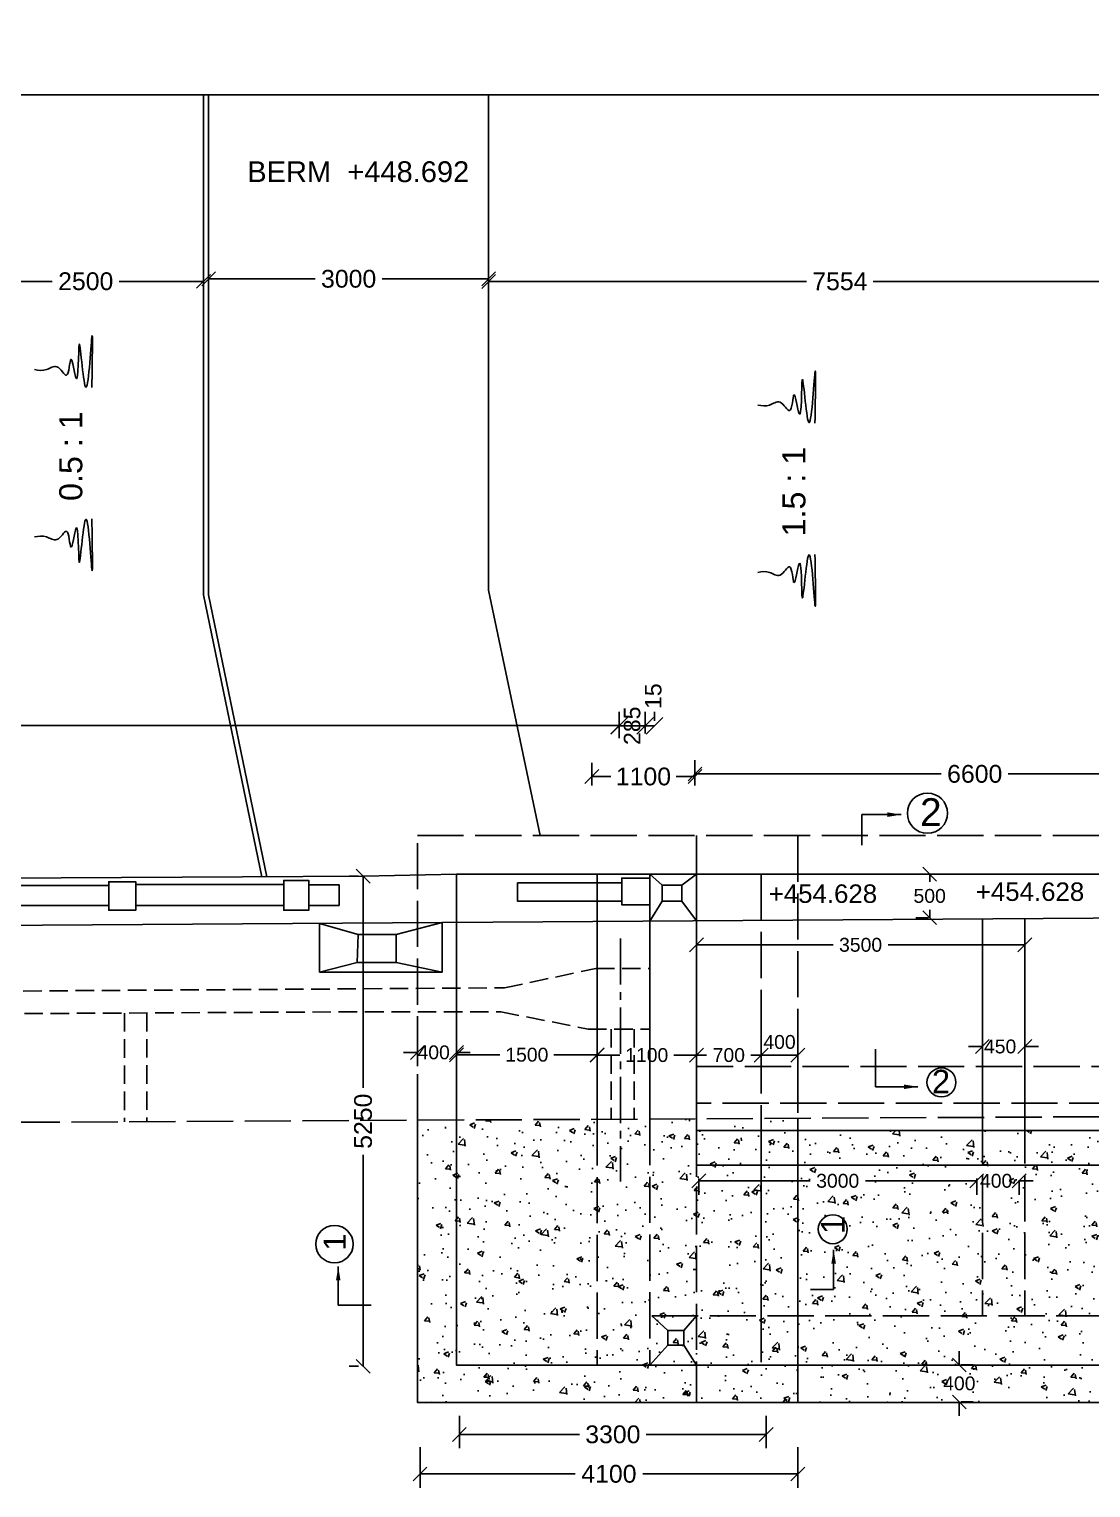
# Model space of a CAD drawing. Header units: inches. Extents: x 20221.8 to 20320.1, y 17529.5 to 17601.
# Drawn here: x 20266.53 to 20280.32, y 17547 to 17565.94 of the extents above; entities that cross this region are included whole.
import ezdxf

# ---------------------------------------------------------------- set-up
doc = ezdxf.new("R2010")
doc.units = ezdxf.units.IN
doc.header["$MEASUREMENT"] = 0
doc.linetypes.add('ACAD_ISO02W100', pattern=[15, 12, -3])
doc.linetypes.add('ACAD_ISO04W100', pattern=[30, 24, -3, 0, -3])
for name, color, linetype in [('DIMENSION', 255, 'Continuous'), ('DRAWING', 2, 'Continuous'), ('HATCH', 7, 'Continuous'), ('TEXT', 255, 'Continuous')]:
    doc.layers.add(name, color=color, linetype=linetype)
doc.styles.get("Standard").update_dxf_attribs({"font": 'arial.ttf'})
doc.dimstyles.get("Standard").update_dxf_attribs({"dimtxt": 0.18, "dimasz": 0.18, "dimexe": 0.18, "dimexo": 0.0625, "dimgap": 0.09, "dimtad": 0, "dimtih": 1, "dimtoh": 1, "dimdec": 4, "dimzin": 0, "dimdsep": 46, "dimtxsty": 'Standard', "dimblk": 'OBLIQUE', "dimcen": 0.09, "dimadec": 0, "dimazin": 0, "dimtfac": 1, "dimtdec": 4, "dimtofl": 0, "dimtmove": 0, "dimatfit": 3, "dimfxl": 1, "dimtolj": 1, "dimtzin": 0, "dimarcsym": 0})

# ---------------------------------------------------------------- blocks, each defined once
blk = doc.blocks.new('_Oblique')
at = {"color": 0, "linetype": 'ByBlock', "lineweight": -2}
blk.add_line((-0.5, -0.5), (0.5, 0.5), dxfattribs=at)
blk = doc.blocks.new('*D8')
at = {"layer": 'Defpoints', "color": 0, "transparency": 16777216}
for p in [(20274.19, 17556.898), (20255.291, 17556.671), (20274.19, 17556.671)]:
    blk.add_point(p, dxfattribs=at)
at = {"layer": 'DIMENSION', "color": 0, "lineweight": -2, "transparency": 16777216}
for p, q in [((20255.291, 17556.734), (20255.291, 17557.078)), ((20274.19, 17556.734), (20274.19, 17557.078)), ((20255.291, 17556.898), (20264.258, 17556.898)), ((20274.19, 17556.898), (20265.224, 17556.898))]:
    blk.add_line(p, q, dxfattribs=at)
at = {"layer": 'DIMENSION', "color": 0, "lineweight": -2, "transparency": 16777216, "xscale": 0.2142857142857143, "yscale": 0.2142857142857143, "zscale": 0.2142857142857143, "rotation": 180}
blk.add_blockref('_Oblique', (20255.291, 17556.898), dxfattribs=at)
at = {"layer": 'DIMENSION', "color": 0, "lineweight": -2, "transparency": 16777216, "xscale": 0.2142857142857143, "yscale": 0.2142857142857143, "zscale": 0.2142857142857143}
blk.add_blockref('_Oblique', (20274.19, 17556.898), dxfattribs=at)
at = {"layer": 'DIMENSION', "color": 0, "transparency": 16777216, "insert": (20264.741, 17556.898), "char_height": 0.2143, "attachment_point": 5}
blk.add_mtext('\\A1;15400', dxfattribs=at)
blk = doc.blocks.new('*D9')
at = {"layer": 'Defpoints', "color": 0, "transparency": 16777216}
for p in [(20274.529, 17556.896), (20274.19, 17556.734), (20274.529, 17556.734)]:
    blk.add_point(p, dxfattribs=at)
at = {"layer": 'DIMENSION', "color": 0, "lineweight": -2, "transparency": 16777216}
for p, q in [((20274.19, 17556.796), (20274.19, 17557.076)), ((20274.529, 17556.796), (20274.529, 17557.076)), ((20274.19, 17556.896), (20274.529, 17556.896))]:
    blk.add_line(p, q, dxfattribs=at)
at = {"layer": 'DIMENSION', "color": 0, "lineweight": -2, "transparency": 16777216, "xscale": 0.2142857142857143, "yscale": 0.2142857142857143, "zscale": 0.2142857142857143, "rotation": 180}
blk.add_blockref('_Oblique', (20274.19, 17556.896), dxfattribs=at)
at = {"layer": 'DIMENSION', "color": 0, "lineweight": -2, "transparency": 16777216, "xscale": 0.2142857142857143, "yscale": 0.2142857142857143, "zscale": 0.2142857142857143}
blk.add_blockref('_Oblique', (20274.529, 17556.896), dxfattribs=at)
at = {"layer": 'DIMENSION', "color": 0, "transparency": 16777216, "insert": (20274.36, 17556.896), "char_height": 0.2143, "attachment_point": 5, "rotation": 90}
blk.add_mtext('\\A1;285', dxfattribs=at)
blk = doc.blocks.new('*D24')
at = {"layer": 'Defpoints', "color": 0, "transparency": 16777216}
for p in [(20275.175, 17556.236), (20273.837, 17556.056), (20275.175, 17556.056)]:
    blk.add_point(p, dxfattribs=at)
at = {"layer": 'DIMENSION', "color": 0, "lineweight": -2, "transparency": 16777216}
for p, q in [((20273.837, 17556.118), (20273.837, 17556.416)), ((20273.837, 17556.236), (20274.083, 17556.236)), ((20275.175, 17556.236), (20274.929, 17556.236)), ((20275.175, 17556.118), (20275.175, 17556.416))]:
    blk.add_line(p, q, dxfattribs=at)
at = {"layer": 'DIMENSION', "color": 0, "lineweight": -2, "transparency": 16777216, "xscale": 0.18, "yscale": 0.18, "zscale": 0.18, "rotation": 180}
blk.add_blockref('_Oblique', (20273.837, 17556.236), dxfattribs=at)
at = {"layer": 'DIMENSION', "color": 0, "lineweight": -2, "transparency": 16777216, "xscale": 0.18, "yscale": 0.18, "zscale": 0.18}
blk.add_blockref('_Oblique', (20275.175, 17556.236), dxfattribs=at)
at = {"layer": 'DIMENSION', "color": 0, "transparency": 16777216, "insert": (20274.506, 17556.236), "char_height": 0.2308, "attachment_point": 5}
blk.add_mtext('\\A1;1100', dxfattribs=at)
blk = doc.blocks.new('*D25')
at = {"layer": 'Defpoints', "color": 0, "transparency": 16777216}
for p in [(20282.44, 17556.27), (20275.175, 17556.118), (20282.44, 17556.118)]:
    blk.add_point(p, dxfattribs=at)
at = {"layer": 'DIMENSION', "color": 0, "lineweight": -2, "transparency": 16777216}
for p, q in [((20275.175, 17556.181), (20275.175, 17556.45)), ((20282.44, 17556.181), (20282.44, 17556.45)), ((20275.175, 17556.27), (20278.373, 17556.27)), ((20282.44, 17556.27), (20279.242, 17556.27))]:
    blk.add_line(p, q, dxfattribs=at)
at = {"layer": 'DIMENSION', "color": 0, "lineweight": -2, "transparency": 16777216, "xscale": 0.18, "yscale": 0.18, "zscale": 0.18, "rotation": 180}
blk.add_blockref('_Oblique', (20275.175, 17556.27), dxfattribs=at)
at = {"layer": 'DIMENSION', "color": 0, "lineweight": -2, "transparency": 16777216, "xscale": 0.18, "yscale": 0.18, "zscale": 0.18}
blk.add_blockref('_Oblique', (20282.44, 17556.27), dxfattribs=at)
at = {"layer": 'DIMENSION', "color": 0, "transparency": 16777216, "insert": (20278.808, 17556.27), "char_height": 0.2308, "attachment_point": 5}
blk.add_mtext('\\A1;6600', dxfattribs=at)
blk = doc.blocks.new('*D51')
at = {"layer": 'Defpoints', "color": 0, "transparency": 16777216}
for p in [(20270.87, 17554.942), (20270.866, 17548.577), (20270.87, 17548.577)]:
    blk.add_point(p, dxfattribs=at)
at = {"layer": 'DIMENSION', "color": 0, "lineweight": -2, "transparency": 16777216}
for p, q in [((20270.807, 17554.942), (20270.686, 17554.942)), ((20270.866, 17554.942), (20270.866, 17552.194)), ((20270.866, 17548.577), (20270.866, 17551.325)), ((20270.807, 17548.577), (20270.686, 17548.577))]:
    blk.add_line(p, q, dxfattribs=at)
at = {"layer": 'DIMENSION', "color": 0, "lineweight": -2, "transparency": 16777216, "xscale": 0.18, "yscale": 0.18, "zscale": 0.18}
for p, rotation in [((20270.866, 17554.942), 90), ((20270.866, 17548.577), 270)]:
    blk.add_blockref('_Oblique', p, dxfattribs=dict(at, rotation=rotation))
at = {"layer": 'DIMENSION', "color": 0, "transparency": 16777216, "insert": (20270.866, 17551.76), "char_height": 0.2308, "attachment_point": 5, "rotation": 90}
blk.add_mtext('\\A1;5250', dxfattribs=at)
blk = doc.blocks.new('*D52')
at = {"layer": 'Defpoints', "color": 0, "transparency": 16777216}
for p in [(20271.571, 17552.745), (20272.078, 17552.745), (20272.078, 17552.653)]:
    blk.add_point(p, dxfattribs=at)
at = {"layer": 'TEXT', "color": 0, "lineweight": -2, "transparency": 16777216}
for p, q in [((20271.571, 17552.653), (20271.391, 17552.653)), ((20271.571, 17552.683), (20271.571, 17552.473)), ((20272.078, 17552.683), (20272.078, 17552.473)), ((20272.078, 17552.653), (20272.258, 17552.653))]:
    blk.add_line(p, q, dxfattribs=at)
at = {"layer": 'TEXT', "color": 0, "lineweight": -2, "transparency": 16777216, "xscale": 0.18, "yscale": 0.18, "zscale": 0.18}
blk.add_blockref('_Oblique', (20271.571, 17552.653), dxfattribs=at)
at = {"layer": 'TEXT', "color": 0, "lineweight": -2, "transparency": 16777216, "xscale": 0.18, "yscale": 0.18, "zscale": 0.18, "rotation": 180}
blk.add_blockref('_Oblique', (20272.078, 17552.653), dxfattribs=at)
at = {"layer": 'TEXT', "color": 0, "transparency": 16777216, "insert": (20271.782, 17552.653), "char_height": 0.18, "attachment_point": 5}
blk.add_mtext('\\A1;400', dxfattribs=at)
blk = doc.blocks.new('*D53')
at = {"layer": 'Defpoints', "color": 0, "transparency": 16777216}
for p in [(20272.078, 17552.745), (20273.905, 17552.745), (20273.905, 17552.623)]:
    blk.add_point(p, dxfattribs=at)
at = {"layer": 'DIMENSION', "color": 0, "lineweight": -2, "transparency": 16777216}
for p, q in [((20272.078, 17552.683), (20272.078, 17552.443)), ((20273.905, 17552.683), (20273.905, 17552.443)), ((20272.078, 17552.623), (20272.642, 17552.623)), ((20273.905, 17552.623), (20273.342, 17552.623))]:
    blk.add_line(p, q, dxfattribs=at)
at = {"layer": 'DIMENSION', "color": 0, "lineweight": -2, "transparency": 16777216, "xscale": 0.18, "yscale": 0.18, "zscale": 0.18, "rotation": 180}
blk.add_blockref('_Oblique', (20272.078, 17552.623), dxfattribs=at)
at = {"layer": 'DIMENSION', "color": 0, "lineweight": -2, "transparency": 16777216, "xscale": 0.18, "yscale": 0.18, "zscale": 0.18}
blk.add_blockref('_Oblique', (20273.905, 17552.623), dxfattribs=at)
at = {"layer": 'DIMENSION', "color": 0, "transparency": 16777216, "insert": (20272.992, 17552.623), "char_height": 0.18, "attachment_point": 5}
blk.add_mtext('\\A1;1500', dxfattribs=at)
blk = doc.blocks.new('*D54')
at = {"layer": 'Defpoints', "color": 0, "transparency": 16777216}
for p in [(20273.905, 17552.745), (20275.194, 17552.745), (20275.194, 17552.618)]:
    blk.add_point(p, dxfattribs=at)
at = {"layer": 'DIMENSION', "color": 0, "lineweight": -2, "transparency": 16777216}
for p, q in [((20273.905, 17552.683), (20273.905, 17552.438)), ((20275.194, 17552.683), (20275.194, 17552.438)), ((20273.905, 17552.618), (20274.199, 17552.618)), ((20275.194, 17552.618), (20274.899, 17552.618))]:
    blk.add_line(p, q, dxfattribs=at)
at = {"layer": 'DIMENSION', "color": 0, "lineweight": -2, "transparency": 16777216, "xscale": 0.18, "yscale": 0.18, "zscale": 0.18, "rotation": 180}
blk.add_blockref('_Oblique', (20273.905, 17552.618), dxfattribs=at)
at = {"layer": 'DIMENSION', "color": 0, "lineweight": -2, "transparency": 16777216, "xscale": 0.18, "yscale": 0.18, "zscale": 0.18}
blk.add_blockref('_Oblique', (20275.194, 17552.618), dxfattribs=at)
at = {"layer": 'DIMENSION', "color": 0, "transparency": 16777216, "insert": (20274.549, 17552.618), "char_height": 0.18, "attachment_point": 5}
blk.add_mtext('\\A1;1100', dxfattribs=at)
blk = doc.blocks.new('*D55')
at = {"layer": 'Defpoints', "color": 0, "transparency": 16777216}
for p in [(20276.035, 17553.382), (20275.194, 17552.618), (20276.035, 17552.618)]:
    blk.add_point(p, dxfattribs=at)
at = {"layer": 'DIMENSION', "color": 0, "lineweight": -2, "transparency": 16777216}
for p, q in [((20276.035, 17553.319), (20276.035, 17552.438)), ((20275.194, 17552.68), (20275.194, 17552.798)), ((20275.194, 17552.618), (20275.327, 17552.618)), ((20276.035, 17552.618), (20275.902, 17552.618))]:
    blk.add_line(p, q, dxfattribs=at)
at = {"layer": 'DIMENSION', "color": 0, "lineweight": -2, "transparency": 16777216, "xscale": 0.18, "yscale": 0.18, "zscale": 0.18, "rotation": 180}
blk.add_blockref('_Oblique', (20275.194, 17552.618), dxfattribs=at)
at = {"layer": 'DIMENSION', "color": 0, "lineweight": -2, "transparency": 16777216, "xscale": 0.18, "yscale": 0.18, "zscale": 0.18}
blk.add_blockref('_Oblique', (20276.035, 17552.618), dxfattribs=at)
at = {"layer": 'DIMENSION', "color": 0, "transparency": 16777216, "insert": (20275.615, 17552.618), "char_height": 0.18, "attachment_point": 5}
blk.add_mtext('\\A1;700', dxfattribs=at)
blk = doc.blocks.new('*D56')
at = {"layer": 'Defpoints', "color": 0, "transparency": 16777216}
for p in [(20275.225, 17551.08), (20278.834, 17551.08), (20278.834, 17550.985)]:
    blk.add_point(p, dxfattribs=at)
at = {"layer": 'DIMENSION', "color": 0, "lineweight": -2, "transparency": 16777216}
for p, q in [((20275.225, 17551.018), (20275.225, 17550.805)), ((20275.225, 17550.985), (20276.671, 17550.985)), ((20278.834, 17550.985), (20277.388, 17550.985)), ((20278.834, 17551.018), (20278.834, 17550.805))]:
    blk.add_line(p, q, dxfattribs=at)
at = {"layer": 'DIMENSION', "color": 0, "lineweight": -2, "transparency": 16777216, "xscale": 0.18, "yscale": 0.18, "zscale": 0.18, "rotation": 180}
blk.add_blockref('_Oblique', (20275.225, 17550.985), dxfattribs=at)
at = {"layer": 'DIMENSION', "color": 0, "lineweight": -2, "transparency": 16777216, "xscale": 0.18, "yscale": 0.18, "zscale": 0.18}
blk.add_blockref('_Oblique', (20278.834, 17550.985), dxfattribs=at)
at = {"layer": 'DIMENSION', "color": 0, "transparency": 16777216, "insert": (20277.029, 17550.985), "char_height": 0.18, "attachment_point": 5}
blk.add_mtext('\\A1;3000', dxfattribs=at)
blk = doc.blocks.new('*D57')
at = {"layer": 'Defpoints', "color": 0, "transparency": 16777216}
for p in [(20278.834, 17551.057), (20279.385, 17551.057), (20279.385, 17550.985)]:
    blk.add_point(p, dxfattribs=at)
at = {"layer": 'DIMENSION', "color": 0, "lineweight": -2, "transparency": 16777216}
for p, q in [((20278.834, 17550.985), (20278.654, 17550.985)), ((20278.834, 17550.994), (20278.834, 17550.805)), ((20279.385, 17550.994), (20279.385, 17550.805)), ((20279.385, 17550.985), (20279.565, 17550.985))]:
    blk.add_line(p, q, dxfattribs=at)
at = {"layer": 'DIMENSION', "color": 0, "lineweight": -2, "transparency": 16777216, "xscale": 0.18, "yscale": 0.18, "zscale": 0.18}
blk.add_blockref('_Oblique', (20278.834, 17550.985), dxfattribs=at)
at = {"layer": 'DIMENSION', "color": 0, "lineweight": -2, "transparency": 16777216, "xscale": 0.18, "yscale": 0.18, "zscale": 0.18, "rotation": 180}
blk.add_blockref('_Oblique', (20279.385, 17550.985), dxfattribs=at)
at = {"layer": 'DIMENSION', "color": 0, "transparency": 16777216, "insert": (20279.086, 17550.985), "char_height": 0.18, "attachment_point": 5}
blk.add_mtext('\\A1;400', dxfattribs=at)
blk = doc.blocks.new('*D58')
at = {"layer": 'Defpoints', "color": 0, "transparency": 16777216}
for p in [(20279.458, 17554.05), (20275.194, 17553.907), (20279.458, 17553.907)]:
    blk.add_point(p, dxfattribs=at)
at = {"layer": 'DIMENSION', "color": 0, "lineweight": -2, "transparency": 16777216}
for p, q in [((20275.194, 17553.969), (20275.194, 17554.23)), ((20279.458, 17553.969), (20279.458, 17554.23)), ((20275.194, 17554.05), (20276.968, 17554.05)), ((20279.458, 17554.05), (20277.685, 17554.05))]:
    blk.add_line(p, q, dxfattribs=at)
at = {"layer": 'DIMENSION', "color": 0, "lineweight": -2, "transparency": 16777216, "xscale": 0.18, "yscale": 0.18, "zscale": 0.18, "rotation": 180}
blk.add_blockref('_Oblique', (20275.194, 17554.05), dxfattribs=at)
at = {"layer": 'DIMENSION', "color": 0, "lineweight": -2, "transparency": 16777216, "xscale": 0.18, "yscale": 0.18, "zscale": 0.18}
blk.add_blockref('_Oblique', (20279.458, 17554.05), dxfattribs=at)
at = {"layer": 'DIMENSION', "color": 0, "transparency": 16777216, "insert": (20277.326, 17554.05), "char_height": 0.18, "attachment_point": 5}
blk.add_mtext('\\A1;3500', dxfattribs=at)
blk = doc.blocks.new('*D59')
at = {"layer": 'Defpoints', "color": 0, "transparency": 16777216}
for p in [(20279.458, 17552.73), (20278.907, 17552.471), (20279.458, 17552.471)]:
    blk.add_point(p, dxfattribs=at)
at = {"layer": 'DIMENSION', "color": 0, "lineweight": -2, "transparency": 16777216}
for p, q in [((20278.907, 17552.534), (20278.907, 17552.91)), ((20279.458, 17552.534), (20279.458, 17552.91)), ((20278.907, 17552.73), (20278.727, 17552.73)), ((20279.458, 17552.73), (20279.638, 17552.73))]:
    blk.add_line(p, q, dxfattribs=at)
at = {"layer": 'DIMENSION', "color": 0, "lineweight": -2, "transparency": 16777216, "xscale": 0.18, "yscale": 0.18, "zscale": 0.18}
blk.add_blockref('_Oblique', (20278.907, 17552.73), dxfattribs=at)
at = {"layer": 'DIMENSION', "color": 0, "lineweight": -2, "transparency": 16777216, "xscale": 0.18, "yscale": 0.18, "zscale": 0.18, "rotation": 180}
blk.add_blockref('_Oblique', (20279.458, 17552.73), dxfattribs=at)
at = {"layer": 'DIMENSION', "color": 0, "transparency": 16777216, "insert": (20279.138, 17552.73), "char_height": 0.18, "attachment_point": 5}
blk.add_mtext('\\A1;450', dxfattribs=at)
blk = doc.blocks.new('*D60')
at = {"layer": 'Defpoints', "color": 0, "transparency": 16777216}
for p in [(20278.571, 17548.594), (20278.571, 17548.114), (20278.608, 17548.114)]:
    blk.add_point(p, dxfattribs=at)
at = {"layer": 'DIMENSION', "color": 0, "lineweight": -2, "transparency": 16777216}
for p, q in [((20278.608, 17548.594), (20278.608, 17548.774)), ((20278.634, 17548.594), (20278.788, 17548.594)), ((20278.608, 17548.114), (20278.608, 17547.934)), ((20278.634, 17548.114), (20278.788, 17548.114))]:
    blk.add_line(p, q, dxfattribs=at)
at = {"layer": 'DIMENSION', "color": 0, "lineweight": -2, "transparency": 16777216, "xscale": 0.18, "yscale": 0.18, "zscale": 0.18}
for p, rotation in [((20278.608, 17548.594), 270), ((20278.608, 17548.114), 90)]:
    blk.add_blockref('_Oblique', p, dxfattribs=dict(at, rotation=rotation))
at = {"layer": 'DIMENSION', "color": 0, "transparency": 16777216, "insert": (20278.608, 17548.354), "char_height": 0.18, "attachment_point": 5}
blk.add_mtext('\\A1;400', dxfattribs=at)
blk = doc.blocks.new('*D68')
at = {"layer": 'Defpoints', "color": 0, "transparency": 16777216}
for p in [(20272.116, 17547.994), (20276.101, 17547.994), (20276.101, 17547.692)]:
    blk.add_point(p, dxfattribs=at)
at = {"layer": 'DIMENSION', "color": 0, "lineweight": -2, "transparency": 16777216}
for p, q in [((20272.116, 17547.932), (20272.116, 17547.512)), ((20276.101, 17547.932), (20276.101, 17547.512)), ((20272.116, 17547.692), (20273.675, 17547.692)), ((20276.101, 17547.692), (20274.543, 17547.692))]:
    blk.add_line(p, q, dxfattribs=at)
at = {"layer": 'DIMENSION', "color": 0, "lineweight": -2, "transparency": 16777216, "xscale": 0.18, "yscale": 0.18, "zscale": 0.18, "rotation": 180}
blk.add_blockref('_Oblique', (20272.116, 17547.692), dxfattribs=at)
at = {"layer": 'DIMENSION', "color": 0, "lineweight": -2, "transparency": 16777216, "xscale": 0.18, "yscale": 0.18, "zscale": 0.18}
blk.add_blockref('_Oblique', (20276.101, 17547.692), dxfattribs=at)
at = {"layer": 'DIMENSION', "color": 0, "transparency": 16777216, "insert": (20274.109, 17547.692), "char_height": 0.2308, "attachment_point": 5}
blk.add_mtext('\\A1;3300', dxfattribs=at)
blk = doc.blocks.new('*D69')
at = {"layer": 'Defpoints', "color": 0, "transparency": 16777216}
for p in [(20271.605, 17547.59), (20276.511, 17547.59), (20276.511, 17547.179)]:
    blk.add_point(p, dxfattribs=at)
at = {"layer": 'DIMENSION', "color": 0, "lineweight": -2, "transparency": 16777216}
for p, q in [((20271.605, 17547.528), (20271.605, 17546.999)), ((20276.511, 17547.528), (20276.511, 17546.999)), ((20271.605, 17547.179), (20273.619, 17547.179)), ((20276.511, 17547.179), (20274.497, 17547.179))]:
    blk.add_line(p, q, dxfattribs=at)
at = {"layer": 'DIMENSION', "color": 0, "lineweight": -2, "transparency": 16777216, "xscale": 0.18, "yscale": 0.18, "zscale": 0.18, "rotation": 180}
blk.add_blockref('_Oblique', (20271.605, 17547.179), dxfattribs=at)
at = {"layer": 'DIMENSION', "color": 0, "lineweight": -2, "transparency": 16777216, "xscale": 0.18, "yscale": 0.18, "zscale": 0.18}
blk.add_blockref('_Oblique', (20276.511, 17547.179), dxfattribs=at)
at = {"layer": 'DIMENSION', "color": 0, "transparency": 16777216, "insert": (20274.058, 17547.179), "char_height": 0.2308, "attachment_point": 5}
blk.add_mtext('\\A1;4100', dxfattribs=at)
blk = doc.blocks.new('*D70')
at = {"layer": 'Defpoints', "color": 0, "transparency": 16777216}
for p in [(20272.496, 17562.667), (20272.496, 17562.345), (20281.618, 17562.345)]:
    blk.add_point(p, dxfattribs=at)
at = {"layer": 'DIMENSION', "color": 0, "lineweight": -2, "transparency": 16777216}
for p, q in [((20272.496, 17562.407), (20272.496, 17562.847)), ((20281.618, 17562.407), (20281.618, 17562.847)), ((20272.496, 17562.667), (20276.624, 17562.667)), ((20281.618, 17562.667), (20277.49, 17562.667))]:
    blk.add_line(p, q, dxfattribs=at)
at = {"layer": 'DIMENSION', "color": 0, "lineweight": -2, "transparency": 16777216, "xscale": 0.18, "yscale": 0.18, "zscale": 0.18, "rotation": 180}
blk.add_blockref('_Oblique', (20272.496, 17562.667), dxfattribs=at)
at = {"layer": 'DIMENSION', "color": 0, "lineweight": -2, "transparency": 16777216, "xscale": 0.18, "yscale": 0.18, "zscale": 0.18}
blk.add_blockref('_Oblique', (20281.618, 17562.667), dxfattribs=at)
at = {"layer": 'DIMENSION', "color": 0, "transparency": 16777216, "insert": (20277.057, 17562.667), "char_height": 0.2308, "attachment_point": 5}
blk.add_mtext('\\A1;7554', dxfattribs=at)
blk = doc.blocks.new('*D71')
at = {"layer": 'Defpoints', "color": 0, "transparency": 16777216}
for p in [(20268.86, 17562.7), (20272.496, 17562.7), (20272.496, 17562.7)]:
    blk.add_point(p, dxfattribs=at)
at = {"layer": 'DIMENSION', "color": 0, "lineweight": -2, "transparency": 16777216}
for p, q in [((20268.86, 17562.763), (20268.86, 17562.88)), ((20272.496, 17562.763), (20272.496, 17562.88)), ((20268.86, 17562.7), (20270.244, 17562.7)), ((20272.496, 17562.7), (20271.112, 17562.7))]:
    blk.add_line(p, q, dxfattribs=at)
at = {"layer": 'DIMENSION', "color": 0, "lineweight": -2, "transparency": 16777216, "xscale": 0.18, "yscale": 0.18, "zscale": 0.18, "rotation": 180}
blk.add_blockref('_Oblique', (20268.86, 17562.7), dxfattribs=at)
at = {"layer": 'DIMENSION', "color": 0, "lineweight": -2, "transparency": 16777216, "xscale": 0.18, "yscale": 0.18, "zscale": 0.18}
blk.add_blockref('_Oblique', (20272.496, 17562.7), dxfattribs=at)
at = {"layer": 'DIMENSION', "color": 0, "transparency": 16777216, "insert": (20270.678, 17562.7), "char_height": 0.2308, "attachment_point": 5}
blk.add_mtext('\\A1;3000', dxfattribs=at)
blk = doc.blocks.new('*D72')
at = {"layer": 'Defpoints', "color": 0, "transparency": 16777216}
for p in [(20265.735, 17562.757), (20268.793, 17562.757), (20265.735, 17562.668)]:
    blk.add_point(p, dxfattribs=at)
at = {"layer": 'DIMENSION', "color": 0, "lineweight": -2, "transparency": 16777216}
for p, q in [((20265.735, 17562.695), (20265.735, 17562.488)), ((20268.793, 17562.695), (20268.793, 17562.488)), ((20265.735, 17562.668), (20266.828, 17562.668)), ((20268.793, 17562.668), (20267.7, 17562.668))]:
    blk.add_line(p, q, dxfattribs=at)
at = {"layer": 'DIMENSION', "color": 0, "lineweight": -2, "transparency": 16777216, "xscale": 0.18, "yscale": 0.18, "zscale": 0.18, "rotation": 180}
blk.add_blockref('_Oblique', (20265.735, 17562.668), dxfattribs=at)
at = {"layer": 'DIMENSION', "color": 0, "lineweight": -2, "transparency": 16777216, "xscale": 0.18, "yscale": 0.18, "zscale": 0.18}
blk.add_blockref('_Oblique', (20268.793, 17562.668), dxfattribs=at)
at = {"layer": 'DIMENSION', "color": 0, "transparency": 16777216, "insert": (20267.264, 17562.668), "char_height": 0.2308, "attachment_point": 5}
blk.add_mtext('\\A1;2500', dxfattribs=at)
blk = doc.blocks.new('*D83')
at = {"layer": 'Defpoints', "color": 0, "transparency": 16777216}
for p in [(20278.272, 17554.968), (20278.223, 17554.403), (20278.272, 17554.403)]:
    blk.add_point(p, dxfattribs=at)
at = {"layer": 'DIMENSION', "color": 0, "lineweight": -2, "transparency": 16777216}
for p, q in [((20278.209, 17554.968), (20278.043, 17554.968)), ((20278.223, 17554.968), (20278.223, 17554.867)), ((20278.209, 17554.403), (20278.043, 17554.403)), ((20278.223, 17554.403), (20278.223, 17554.504))]:
    blk.add_line(p, q, dxfattribs=at)
at = {"layer": 'DIMENSION', "color": 0, "lineweight": -2, "transparency": 16777216, "xscale": 0.18, "yscale": 0.18, "zscale": 0.18}
for p, rotation in [((20278.223, 17554.968), 90), ((20278.223, 17554.403), 270)]:
    blk.add_blockref('_Oblique', p, dxfattribs=dict(at, rotation=rotation))
at = {"layer": 'DIMENSION', "color": 0, "transparency": 16777216, "insert": (20278.223, 17554.685), "char_height": 0.18, "attachment_point": 5}
blk.add_mtext('\\A1;500', dxfattribs=at)

msp = doc.modelspace()

# ---------------------------------------------------------------- hatches: boundary and pattern name
at = {"layer": 'HATCH'}
h = msp.add_hatch(dxfattribs=at)
h.set_pattern_fill('AR-CONC', color=256, scale=0.09, style=0)
h.set_pattern_definition([(50, (0, 0), (0.645534164, -0.056476921), [0.0675, -0.7425]), (355, (0, 0), (-0.1248762, 0.67697292), [0.054, -0.594]), (100.4514, (0.0538, -0.0047), (0.520658444, 0.620495588), [0.057366171, -0.6310279]), (46.1842, (0, 0.18), (0.960516944, -0.148967113), [0.10125, -1.11375]), (96.6356, (0.08, 0.1676), (0.841196435, 0.876706084), [0.08604926, -0.9465417]), (351.1842, (0, 0.18), (0.84119575, 0.87670674), [0.081, -0.891]), (21, (0.09, 0.135), (0.537216347, -0.362357002), [0.0675, -0.7425]), (326, (0.09, 0.135), (0.218983799, 0.65263504), [0.054, -0.594]), (71.4514, (0.13477, 0.1048), (0.756200366, 0.290277447), [0.057366171, -0.6310279]), (37.5, (0, 0), (0.0109438698, 0.2996044684), [0, -0.5868, 0, -0.603, 0, -0.59625]), (7.5, (0, 0), (0.2367625837, 0.3549705407), [0, -0.3438, 0, -0.5733, 0, -0.22725]), (327.5, (-0.2007, 0), (0.4804401926, -0.0202993846), [0, -0.225, 0, -0.702, 0, -0.9315]), (317.5, (-0.2907, 0), (0.5248675524, 0.090094484), [0, -0.2925, 0, -0.4662, 0, -0.6615])])
h.paths.add_polyline_path([(20271.57074, 17551.77275), (20271.57074, 17548.10777), (20282.88359, 17548.10777), (20282.88359, 17551.63963), (20276.51133, 17551.63963), (20276.51133, 17551.79558)])

# ---------------------------------------------------------------- linework, layer by layer
at = {"layer": 'DIMENSION'}
for p, q in [((20274.52911, 17556.95855), (20274.52911, 17557.07605)), ((20274.64917, 17556.95855), (20274.64917, 17557.07605))]:
    msp.add_line(p, q, dxfattribs=at)
msp.add_lwpolyline([(20274.64917, 17556.89605), (20274.52911, 17556.89605)], dxfattribs=at)
for centre, radius in [((20278.19422, 17555.76051), 0.26081), ((20278.37606, 17552.26465), 0.18791), ((20276.96499, 17550.3571), 0.18791)]:
    msp.add_circle(centre, radius, dxfattribs=at)
at = {"layer": 'DRAWING'}
for points in [[(20224.03596, 17565.04177), (20243.44362, 17565.04177), (20243.44362, 17565.94305), (20243.93565, 17564.62273), (20243.93565, 17565.08896), (20284.53925, 17565.08896)], [(20268.79297, 17565.08693), (20268.79297, 17558.59459), (20269.55027, 17554.93478)], [(20268.85988, 17565.08698), (20268.85988, 17558.59464), (20269.61718, 17554.93482)], [(20268.85988, 17565.08698), (20268.85988, 17558.59464), (20269.61718, 17554.93482)], [(20273.16297, 17555.46917), (20272.49584, 17558.65522), (20272.49584, 17565.08896)], [(20275.19406, 17555.46917), (20275.19406, 17551.79128)], [(20238.02782, 17554.73487), (20240.45153, 17554.73487), (20244.74424, 17554.77429), (20248.10677, 17554.79438), (20260.65451, 17554.88465), (20270.86952, 17554.94183), (20272.07838, 17554.96818)], [(20272.07838, 17551.77935), (20272.07838, 17554.96818)], [(20272.07838, 17554.96818), (20282.42288, 17554.96818)], [(20272.87001, 17554.85609), (20274.22403, 17554.85609), (20274.22403, 17554.91877), (20274.58717, 17554.91877)], [(20273.90492, 17551.78469), (20273.90492, 17554.96818)], [(20274.58717, 17551.78818), (20274.58717, 17554.96818)], [(20274.58717, 17554.96818), (20274.74916, 17554.82427), (20274.74916, 17554.61813), (20274.58717, 17554.35806)], [(20275.00488, 17554.82427), (20275.19406, 17554.96818)], [(20265.72855, 17554.56323), (20267.56335, 17554.56323), (20267.56335, 17554.50002), (20267.91234, 17554.50002), (20267.91234, 17554.56323), (20269.83454, 17554.56323), (20269.83454, 17554.50002), (20270.15916, 17554.50002), (20270.15916, 17554.56323), (20270.5536, 17554.56323), (20270.5536, 17554.83036), (20270.15916, 17554.83036), (20270.15916, 17554.88781), (20269.83454, 17554.88781), (20269.83454, 17554.83353), (20267.914, 17554.83353), (20267.914, 17554.86995), (20267.56335, 17554.86995), (20267.56335, 17554.82005), (20265.73125, 17554.82005)], [(20267.56335, 17554.82005), (20267.56335, 17554.56323)], [(20267.914, 17554.83353), (20267.914, 17554.56323)], [(20269.83454, 17554.83353), (20269.83454, 17554.56323)], [(20270.15916, 17554.83036), (20270.15916, 17554.56323)], [(20272.87001, 17554.85609), (20272.87001, 17554.61824), (20274.22403, 17554.61824), (20274.22403, 17554.57201), (20274.58717, 17554.57201)], [(20274.22403, 17554.85609), (20274.22403, 17554.61824)], [(20274.74916, 17554.82427), (20275.00488, 17554.82427), (20275.00488, 17554.61813)], [(20274.63634, 17554.57201), (20274.63634, 17554.57201)], [(20274.74916, 17554.61813), (20275.00488, 17554.61813), (20275.19406, 17554.36208)], [(20227.06485, 17554.04382), (20282.94469, 17554.41333)], [(20278.90716, 17554.38663), (20278.90716, 17551.8096)], [(20279.45831, 17551.8096), (20279.45831, 17554.39027)], [(20270.30153, 17554.32972), (20270.30153, 17553.6971), (20271.89381, 17553.6971), (20271.89381, 17554.34025)], [(20270.30153, 17554.32972), (20270.80127, 17554.1858), (20271.29706, 17554.1858), (20271.89381, 17554.34025)], [(20270.80127, 17554.1858), (20270.78988, 17553.82147)], [(20271.29706, 17554.1858), (20271.29706, 17553.82147), (20271.89381, 17553.6971)], [(20271.29706, 17553.82147), (20270.78988, 17553.82147), (20270.30153, 17553.6971)], [(20271.57074, 17551.77275), (20271.57074, 17548.10777), (20282.88359, 17548.10777), (20282.88359, 17551.63963), (20275.19406, 17551.63963)], [(20272.07838, 17551.77935), (20272.07838, 17548.59356), (20282.42288, 17548.59356), (20282.42288, 17551.19109), (20275.19406, 17551.19109)], [(20275.19406, 17551.79128), (20275.19406, 17551.63963)], [(20276.03503, 17551.79558), (20276.03503, 17548.63098)], [(20276.51133, 17551.79558), (20276.51133, 17548.10777)], [(20274.6168, 17549.23273), (20274.82246, 17549.04247), (20275.03254, 17549.04247), (20275.19406, 17549.23273)], [(20274.82246, 17549.04247), (20274.82246, 17548.85059), (20274.58717, 17548.59356)], [(20274.82246, 17548.85059), (20275.03254, 17548.85059), (20275.03254, 17549.04247)], [(20275.03254, 17548.85059), (20275.19406, 17548.59356)]]:
    msp.add_lwpolyline(points, dxfattribs=at)
at = {"layer": 'DRAWING', "linetype": 'ACAD_ISO02W100', "ltscale": 0.05}
for points in [[(20271.57074, 17551.77275), (20271.57074, 17555.46917), (20282.88359, 17555.46917), (20282.88359, 17551.9931), (20275.19406, 17551.9931)], [(20276.51133, 17555.46917), (20276.51133, 17551.79558)], [(20282.42288, 17554.96818), (20282.42288, 17552.4711), (20275.19406, 17552.4711)], [(20276.03503, 17554.96818), (20276.03503, 17551.79558)], [(20252.07909, 17551.67306), (20287.527, 17551.85436)], [(20273.90492, 17551.78469), (20273.90492, 17548.59356)], [(20274.58717, 17551.78818), (20274.58717, 17548.59356)], [(20278.90716, 17551.8096), (20278.90716, 17549.23273)], [(20279.45831, 17551.8096), (20279.45831, 17549.23273)], [(20275.19406, 17551.63963), (20275.19406, 17548.10777)], [(20274.6168, 17549.23273), (20286.82588, 17549.23273)]]:
    msp.add_lwpolyline(points, dxfattribs=at)
at = {"layer": 'DRAWING', "linetype": 'ACAD_ISO04W100', "ltscale": 0.025}
msp.add_lwpolyline([(20274.21017, 17554.13498), (20274.21017, 17550.9749)], dxfattribs=at)
at = {"layer": 'DRAWING', "linetype": 'ACAD_ISO02W100', "ltscale": 0.02}
for points in [[(20235.47729, 17553.46288), (20236.31158, 17553.46288), (20237.35838, 17553.24195), (20253.0876, 17553.39338), (20254.06559, 17553.64045), (20255.89326, 17553.64045), (20256.93287, 17553.3889), (20272.69974, 17553.49196), (20273.88821, 17553.74244), (20274.59725, 17553.74244)], [(20235.97502, 17551.45621), (20235.97502, 17552.68492), (20236.30755, 17552.68492), (20237.41497, 17552.94267), (20248.17208, 17553.01418), (20253.0876, 17553.05555), (20253.87558, 17552.88992), (20255.85927, 17552.88374), (20256.93287, 17553.09088), (20264.42758, 17553.14647), (20270.89478, 17553.18204), (20272.65458, 17553.18204), (20273.78664, 17552.95592), (20274.59178, 17552.95592)], [(20267.76627, 17553.16484), (20267.76627, 17551.75329)], [(20268.05543, 17553.16643), (20268.05543, 17551.75477)], [(20274.08805, 17552.95592), (20274.08805, 17551.78562)], [(20274.38706, 17552.95592), (20274.38706, 17551.78562)]]:
    msp.add_lwpolyline(points, dxfattribs=at)
at = {"layer": 'DRAWING'}
msp.add_circle((20270.49371, 17550.16331), 0.24264, dxfattribs=at)
for points in [[(20267.34329, 17561.28804), (20267.34329, 17561.94177), (20267.26043, 17561.29886), (20267.17835, 17561.84664), (20267.13896, 17561.41038), (20267.07001, 17561.65311), (20267.0142, 17561.44974), (20266.88945, 17561.55799), (20266.75484, 17561.52191), (20266.60054, 17561.52191)], [(20276.73338, 17560.82739), (20276.73338, 17561.48111), (20276.65052, 17560.8382), (20276.56844, 17561.38599), (20276.52904, 17560.94972), (20276.4601, 17561.19246), (20276.40429, 17560.98908), (20276.27953, 17561.09733), (20276.14493, 17561.06125), (20275.99063, 17561.06125)], [(20267.34329, 17559.5831), (20267.34329, 17558.92937), (20267.26043, 17559.57229), (20267.17835, 17559.0245), (20267.13896, 17559.46076), (20267.07001, 17559.21803), (20267.0142, 17559.4214), (20266.88945, 17559.31315), (20266.75484, 17559.34924), (20266.60054, 17559.34924)], [(20276.73338, 17559.12244), (20276.73338, 17558.46871), (20276.65052, 17559.11163), (20276.56844, 17558.56384), (20276.52904, 17559.0001), (20276.4601, 17558.75737), (20276.40429, 17558.96074), (20276.27953, 17558.8525), (20276.14493, 17558.88858), (20275.99063, 17558.88858)]]:
    msp.add_spline(points, degree=3, dxfattribs=at)
at = {"layer": 'TEXT'}
for p, q in [((20276.03503, 17552.64778), (20276.03503, 17552.43817)), ((20276.51133, 17552.64778), (20276.51133, 17552.43817)), ((20276.03503, 17552.61817), (20276.51133, 17552.61817))]:
    msp.add_line(p, q, dxfattribs=at)

# ---------------------------------------------------------------- block references
at = {"layer": 'DIMENSION', "xscale": 0.2142857142857143, "yscale": 0.2142857142857143, "zscale": 0.2142857142857143}
msp.add_blockref('_Oblique', (20274.52911, 17556.89605), dxfattribs=at)
at = {"layer": 'DIMENSION', "xscale": 0.2142857142857143, "yscale": 0.2142857142857143, "zscale": 0.2142857142857143, "rotation": 180}
msp.add_blockref('_Oblique', (20274.64917, 17556.89605), dxfattribs=at)
at = {"layer": 'TEXT', "xscale": 0.18, "yscale": 0.18, "zscale": 0.18, "rotation": 180}
msp.add_blockref('_Oblique', (20276.03503, 17552.61817), dxfattribs=at)
at = {"layer": 'TEXT', "xscale": 0.18, "yscale": 0.18, "zscale": 0.18}
msp.add_blockref('_Oblique', (20276.51133, 17552.61817), dxfattribs=at)

# ---------------------------------------------------------------- texts
at = {"layer": 'DIMENSION', "insert": (20274.63474, 17557.28048), "char_height": 0.214286, "attachment_point": 5, "rotation": 90}
msp.add_mtext('\\A1;15', dxfattribs=at)
at = {"layer": 'TEXT', "attachment_point": 1}
for s, insert, char_height, width in [('BERM  +448.692', (20269.3615, 17564.22715), 0.27, 6.1776), ('2', (20278.09834, 17555.9549), 0.36, 8.2368), ('+454.628', (20276.13327, 17554.8355), 0.24, 5.4912), ('+454.628', (20278.82221, 17554.8611), 0.24, 5.4912), ('2', (20278.25133, 17552.42792), 0.306, 7.00128)]:
    msp.add_mtext(s, dxfattribs=dict(at, insert=insert, char_height=char_height, width=width))
at = {"layer": 'TEXT', "attachment_point": 1, "rotation": 90}
for s, insert, char_height, width in [('0.5 : 1', (20266.91958, 17559.81549), 0.3, 6.864), ('1.5 : 1', (20276.30967, 17559.35483), 0.3, 6.864), ('1', (20276.81319, 17550.29408), 0.306, 7.00128), ('1', (20270.35152, 17550.07903), 0.288, 6.58944)]:
    msp.add_mtext(s, dxfattribs=dict(at, insert=insert, char_height=char_height, width=width))
at = {"layer": 'TEXT', "insert": (20276.27318, 17552.78841), "char_height": 0.18, "attachment_point": 5}
msp.add_mtext('\\A1;400', dxfattribs=at)

# ---------------------------------------------------------------- dimensions: what is measured, and where the dimension line sits
at = {"layer": 'DIMENSION'}
for base, p1, p2, text, override, picture, middle in [((20272.49584, 17562.70021), (20268.85988, 17562.70021), (20272.49584, 17562.70021), '3000', {"dimtxt": 0.230769}, '*D71', (20270.67786, 17562.70021)), ((20265.73493, 17562.66838), (20268.79297, 17562.7573), (20265.73493, 17562.7573), '2500', {"dimtxt": 0.230769}, '*D72', (20267.26395, 17562.66838)), ((20272.49584, 17562.66745), (20281.61783, 17562.3447), (20272.49584, 17562.3447), '7554', {"dimtxt": 0.230769}, '*D70', (20277.05683, 17562.66745)), ((20274.19048, 17556.89823), (20255.29137, 17556.67128), (20274.19048, 17556.67128), '15400', {"dimtxt": 0.214286, "dimasz": 0.214286, "dimblk1": 'Oblique', "dimblk2": 'Oblique', "dimsah": 1}, '*D8', (20264.74093, 17556.89823)), ((20282.44001, 17556.27023), (20275.17503, 17556.11833), (20282.44001, 17556.11833), '6600', {"dimtxt": 0.230769}, '*D25', (20278.80752, 17556.27023)), ((20275.17503, 17556.23647), (20273.83711, 17556.05583), (20275.17503, 17556.05583), '1100', {"dimtxt": 0.230769}, '*D24', (20274.50607, 17556.23647)), ((20276.10147, 17547.69222), (20272.11601, 17547.99428), (20276.10147, 17547.99428), '3300', {"dimtxt": 0.230769}, '*D68', (20274.10874, 17547.69222)), ((20276.5106, 17547.17857), (20271.60485, 17547.59037), (20276.5106, 17547.59037), '4100', {"dimtxt": 0.230769}, '*D69', (20274.05773, 17547.17857))]:
    dim = msp.add_linear_dim(base=base, p1=p1, p2=p2, text=text, dimstyle='Standard', override=override, dxfattribs=at)
    dim.commit()
    dim.dimension.update_dxf_attribs({"geometry": picture, "text_midpoint": middle})
dim = msp.add_linear_dim(base=(20274.52911, 17556.89605), p1=(20274.19048, 17556.73378), p2=(20274.52911, 17556.73378), text='285', dimstyle='Standard', override={"dimtxt": 0.214286, "dimasz": 0.214286, "dimblk1": 'Oblique', "dimblk2": 'Oblique', "dimsah": 1}, dxfattribs=at)
dim.commit()
dim.dimension.update_dxf_attribs({"geometry": '*D9', "text_midpoint": (20274.3598, 17556.89605), "dimtype": 160, "text_rotation": 90})
dim = msp.add_linear_dim(base=(20270.86564, 17548.5773), p1=(20270.86952, 17554.94183), p2=(20270.86952, 17548.5773), angle=90, text='5250', dimstyle='Standard', override={"dimtxt": 0.230769}, dxfattribs=at)
dim.commit()
dim.dimension.update_dxf_attribs({"geometry": '*D51', "text_midpoint": (20270.86564, 17551.75957), "text_rotation": 90})
for p1, p2, distance, text, picture, middle in [((20278.27161, 17554.96791), (20278.27161, 17554.403), -0.04829, '500', '*D83', (20278.22332, 17554.68545)), ((20275.19406, 17553.907), (20279.45831, 17553.907), 0.14252, '3500', '*D58', (20277.32619, 17554.04952))]:
    dim = msp.add_aligned_dim(p1=p1, p2=p2, distance=distance, text=text, dimstyle='Standard', dxfattribs=at)
    dim.commit()
    dim.dimension.update_dxf_attribs({"geometry": picture, "text_midpoint": middle})
for base, p1, p2, text, picture, middle in [((20276.03503, 17552.61817), (20275.19406, 17552.61789), (20276.03503, 17553.38188), '700', '*D55', (20275.61455, 17552.61817)), ((20279.45831, 17552.72965), (20278.90716, 17552.4711), (20279.45831, 17552.4711), '450', '*D59', (20279.13822, 17552.72965)), ((20275.19406, 17552.61789), (20273.90492, 17552.74514), (20275.19406, 17552.74514), '1100', '*D54', (20274.54949, 17552.61789))]:
    dim = msp.add_linear_dim(base=base, p1=p1, p2=p2, text=text, dimstyle='Standard', dxfattribs=at)
    dim.commit()
    dim.dimension.update_dxf_attribs({"geometry": picture, "text_midpoint": middle, "dimtype": 160})
for base, p1, p2, text, picture, middle in [((20273.90492, 17552.62269), (20272.07838, 17552.74514), (20273.90492, 17552.74514), '1500', '*D53', (20272.99165, 17552.62269)), ((20278.83351, 17550.98485), (20275.22516, 17551.08001), (20278.83351, 17551.08001), '3000', '*D56', (20277.02933, 17550.98485))]:
    dim = msp.add_linear_dim(base=base, p1=p1, p2=p2, text=text, dimstyle='Standard', dxfattribs=at)
    dim.commit()
    dim.dimension.update_dxf_attribs({"geometry": picture, "text_midpoint": middle})
dim = msp.add_linear_dim(base=(20279.38466, 17550.98485), p1=(20278.83351, 17551.05664), p2=(20279.38466, 17551.05664), angle=0, text='400', dimstyle='Standard', dxfattribs=at)
dim.commit()
dim.dimension.update_dxf_attribs({"geometry": '*D57', "text_midpoint": (20279.08644, 17550.98485), "dimtype": 161})
dim = msp.add_linear_dim(base=(20278.60788, 17548.11404), p1=(20278.57113, 17548.59356), p2=(20278.57113, 17548.11404), angle=90, text='400', dimstyle='Standard', dxfattribs=at)
dim.commit()
dim.dimension.update_dxf_attribs({"geometry": '*D60', "text_midpoint": (20278.60788, 17548.3538)})
at = {"layer": 'TEXT'}
dim = msp.add_linear_dim(base=(20272.07838, 17552.65304), p1=(20271.57074, 17552.74514), p2=(20272.07838, 17552.74514), angle=0, text='400', dimstyle='Standard', dxfattribs=at)
dim.commit()
dim.dimension.update_dxf_attribs({"geometry": '*D52', "text_midpoint": (20271.78205, 17552.65304), "dimtype": 161})

# ---------------------------------------------------------------- leaders
at = {"layer": 'DIMENSION'}
for points in [[(20277.85427, 17555.74151), (20277.34218, 17555.74151), (20277.34218, 17555.34601)], [(20278.07079, 17552.20723), (20277.51772, 17552.20723), (20277.51772, 17552.69402)], [(20276.97585, 17550.09122), (20276.97585, 17549.57511), (20276.67755, 17549.57511)], [(20270.543, 17549.87151), (20270.543, 17549.37204), (20270.97066, 17549.37204)]]:
    msp.add_leader(points, dimstyle='Standard', override={"dimgap": 0.09, "dimtad": 0}, dxfattribs=at)

doc.saveas('drawing.dxf')
